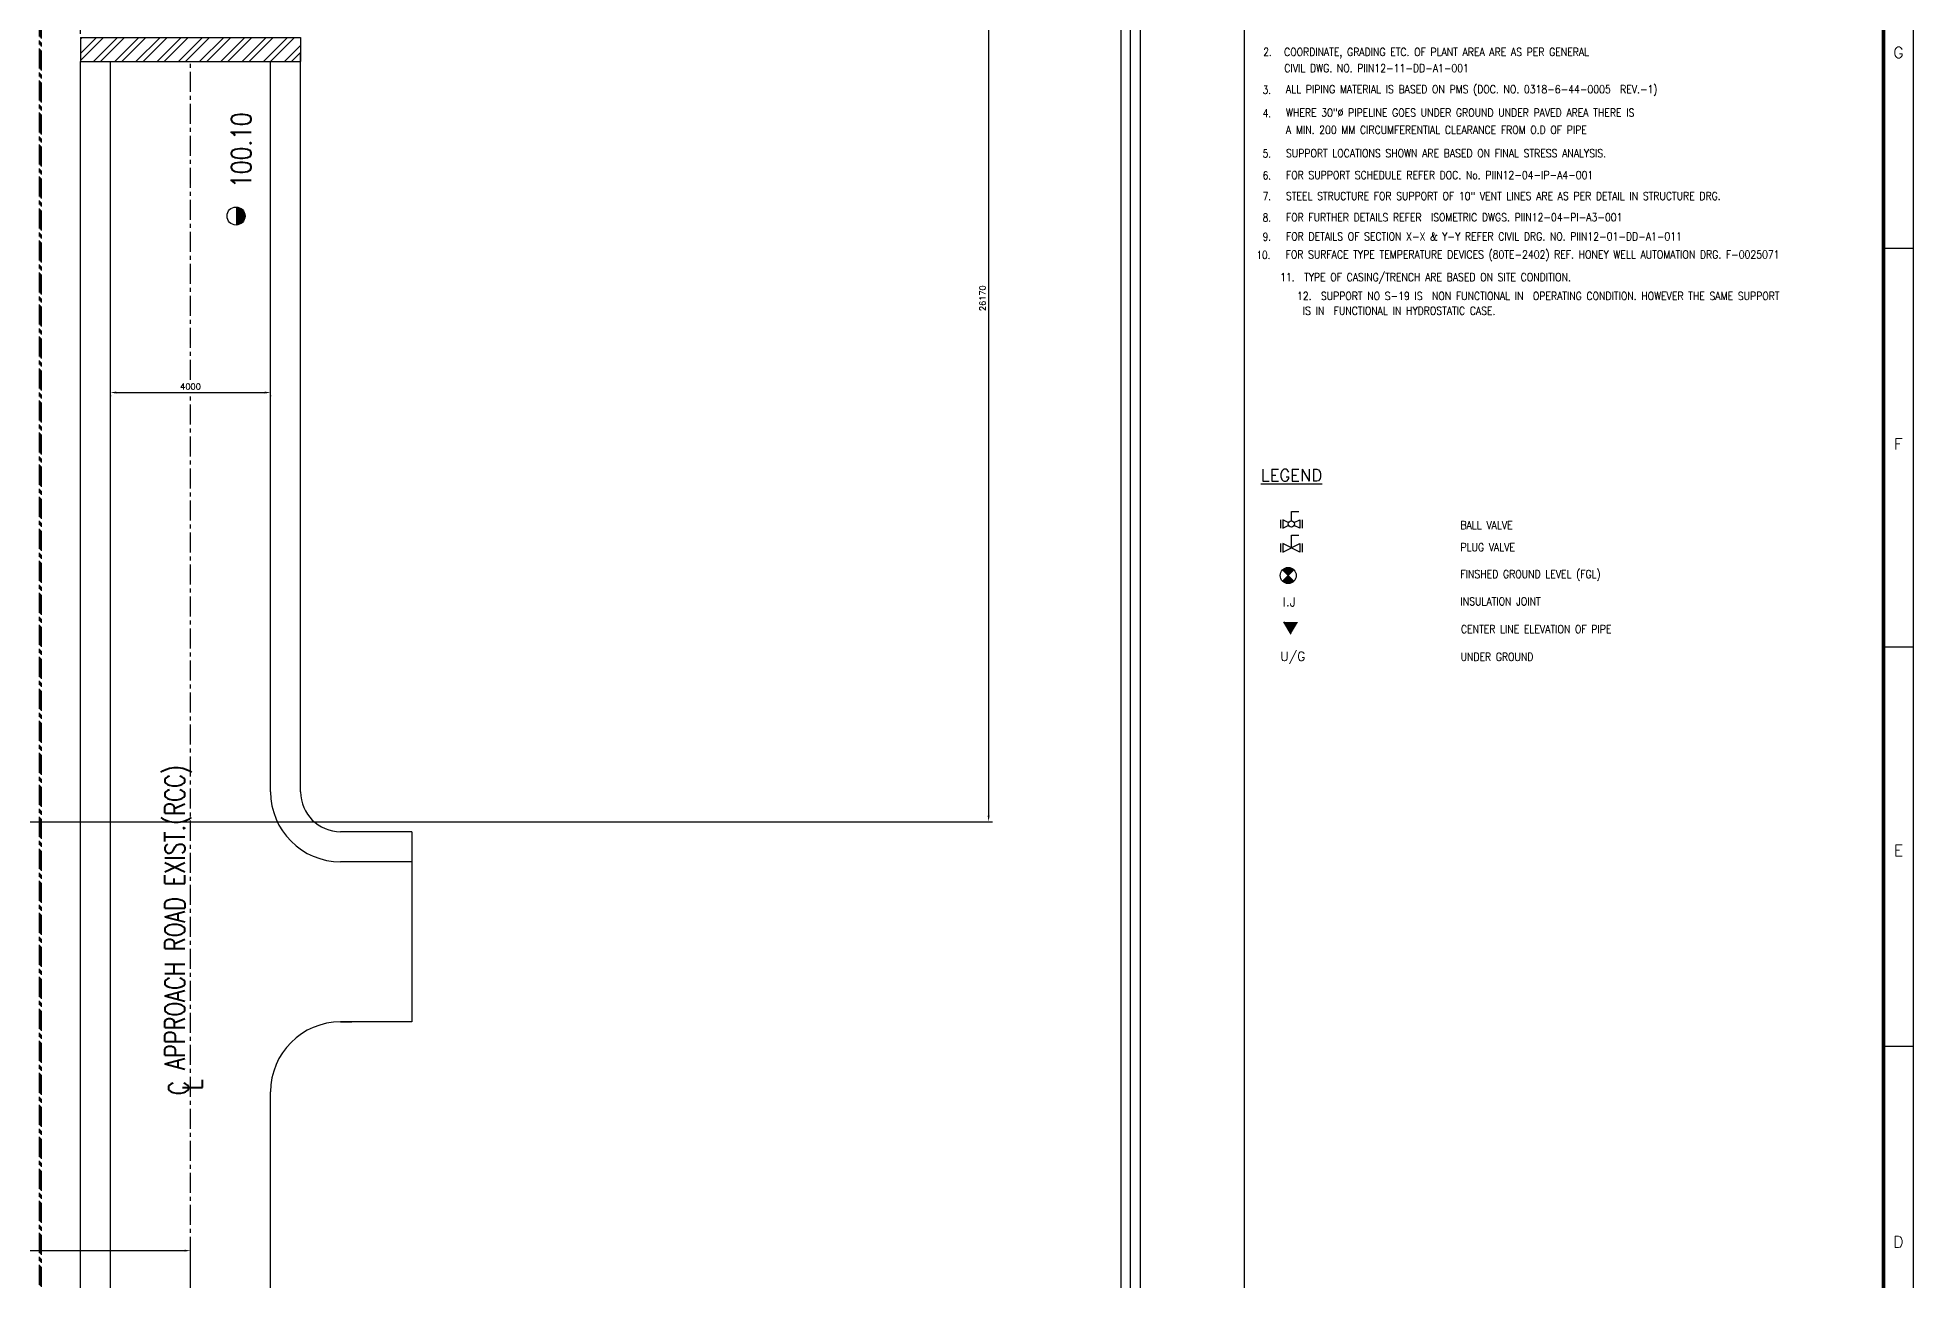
# Model space of a CAD drawing. Extents: x 278807 to 397707, y 326263 to 410363.
# Drawn here: x 350829 to 397707, y 360727 to 391791 of the extents above; entities that cross this region are included whole.
import ezdxf
from ezdxf.enums import TextEntityAlignment as Align

# ---------------------------------------------------------------- set-up
doc = ezdxf.new("R2010")
doc.units = 0
doc.header["$LTSCALE"] = 400
doc.header["$MEASUREMENT"] = 0
doc.linetypes.add('CENTER', pattern=[2, 1.25, -0.25, 0.25, -0.25])
doc.layers.get('0').update_dxf_attribs({"linetype": 'CONTINUOUS'})
doc.layers.get('DEFPOINTS').update_dxf_attribs({"linetype": 'CONTINUOUS'})
for name, color, linetype in [('CENTRE', 1, 'CENTER'), ('GRID', 8, 'CONTINUOUS'), ('PILERLINE', 4, 'CONTINUOUS'), ('TEXT', 3, 'CONTINUOUS'), ('TEXT125', 7, 'CONTINUOUS'), ('WORK', 7, 'CONTINUOUS')]:
    doc.layers.add(name, color=color, linetype=linetype)
doc.styles.add('ROMANC', font='romand.shx', dxfattribs={"height": 3})
doc.styles.add('ROMAND', font='romans.shx', dxfattribs={"width": 0.8, "height": 0.625})
doc.styles.add('ROMANS', font='romans.shx', dxfattribs={"width": 0.9})
doc.styles.get("Standard").update_dxf_attribs({"font": 'romans.shx'})
doc.linetypes.add('FENCELINE2', pattern='A,0.25,-0.1,[132,ltypeshp.shx,S=0.1,R=0,X=-0.1,Y=0],-0.1,1', length=1.45)
doc.dimstyles.new('VIPIN', dxfattribs={"dimscale": 75, "dimtxt": 2, "dimasz": 2, "dimexe": 1.25, "dimexo": 1.25, "dimgap": 1, "dimtad": 1, "dimdec": 0, "dimtxsty": 'Standard', "dimcen": 0, "dimclrd": 1, "dimclre": 1, "dimclrt": 3, "dimadec": 0, "dimazin": 0, "dimtfac": 1, "dimtdec": 0, "dimtmove": 0, "dimatfit": 3, "dimfxl": 0, "dimtolj": 1, "dimarcsym": 0})

# ---------------------------------------------------------------- blocks, each defined once
blk = doc.blocks.new('*D29')
at = {"color": 1, "lineweight": -2}
for p, q in [((352652.3087175047, 382846.9441223423), (352652.3087175047, 382823.9728193562)), ((352802.3087175047, 382917.7228193562), (356502.3087175047, 382917.7228193562)), ((356652.3087175047, 382846.9441223423), (356652.3087175047, 382823.9728193562))]:
    blk.add_line(p, q, dxfattribs=at)
at = {"color": 1}
for points in [[(352802.3087175047, 382942.7228193562), (352802.3087175047, 382892.7228193562), (352652.3087175047, 382917.7228193562)], [(356502.3087175047, 382942.7228193562), (356502.3087175047, 382892.7228193562), (356652.3087175047, 382917.7228193562)]]:
    blk.add_solid(points, dxfattribs=at)
at = {"layer": 'DEFPOINTS', "color": 0}
for p in [(352652.3087175047, 382940.6941223423), (356652.3087175047, 382940.6941223423), (356652.3087175047, 382917.7228193562)]:
    blk.add_point(p, dxfattribs=at)
at = {"color": 3, "insert": (354652.3087175047, 383067.7228193562), "char_height": 150, "attachment_point": 5}
blk.add_mtext('\\A1;4000', dxfattribs=at)
blk = doc.blocks.new('*D31')
at = {"color": 1, "lineweight": -2}
for p, q in [((345902.3087175047, 393212.9910896689), (345902.3087175047, 393445.337679116)), ((346052.3087175047, 393351.587679116), (351752.3087175047, 393351.587679116)), ((351902.3087175047, 391884.4441223423), (351902.3087175047, 393445.337679116))]:
    blk.add_line(p, q, dxfattribs=at)
at = {"color": 1}
for points in [[(346052.3087175047, 393376.587679116), (346052.3087175047, 393326.587679116), (345902.3087175047, 393351.587679116)], [(351752.3087175047, 393376.587679116), (351752.3087175047, 393326.587679116), (351902.3087175047, 393351.587679116)]]:
    blk.add_solid(points, dxfattribs=at)
at = {"layer": 'DEFPOINTS', "color": 0}
for p in [(351902.3087175047, 393351.587679116), (345902.3087175047, 393119.2410896689), (351902.3087175047, 391790.6941223423)]:
    blk.add_point(p, dxfattribs=at)
at = {"color": 3, "insert": (348902.3087175047, 393501.587679116), "char_height": 150, "attachment_point": 5}
blk.add_mtext('\\A1;6000', dxfattribs=at)
blk = doc.blocks.new('*D113')
at = {"layer": 'DEFPOINTS', "color": 0}
for p in [(339902.3087175047, 362676.1245200695), (354652.3087175046, 361472.6687278115), (354652.3087175046, 360761.6413106667)]:
    blk.add_point(p, dxfattribs=at)
at = {"layer": 'WORK', "color": 1, "lineweight": -2}
for p, q in [((339902.3087175047, 362582.3745200695), (339902.3087175047, 361378.9187278115)), ((340052.3087175047, 361472.6687278115), (354502.3087175046, 361472.6687278115)), ((354652.3087175046, 360855.3913106667), (354652.3087175046, 361566.4187278115))]:
    blk.add_line(p, q, dxfattribs=at)
at = {"layer": 'WORK', "color": 1}
for points in [[(340052.3087175047, 361497.6687278115), (340052.3087175047, 361447.6687278115), (339902.3087175047, 361472.6687278115)], [(354502.3087175046, 361497.6687278115), (354502.3087175046, 361447.6687278115), (354652.3087175046, 361472.6687278115)]]:
    blk.add_solid(points, dxfattribs=at)
at = {"layer": 'WORK', "color": 3, "insert": (347277.3087175047, 361622.6687278115), "char_height": 150, "attachment_point": 5}
blk.add_mtext('\\A1;14750', dxfattribs=at)
blk = doc.blocks.new('*D118')
at = {"layer": 'DEFPOINTS', "color": 0}
for p in [(373176.062764771, 398360.6941223422), (340087.7020883972, 372190.6941223423), (374595.6835181873, 372190.6941223423)]:
    blk.add_point(p, dxfattribs=at)
at = {"layer": 'WORK', "color": 1, "lineweight": -2}
for p, q in [((373269.812764771, 398360.6941223422), (374689.4335181874, 398360.6941223422)), ((374595.6835181874, 398210.6941223422), (374595.6835181873, 372340.6941223423)), ((340181.4520883972, 372190.6941223423), (374689.4335181873, 372190.6941223423))]:
    blk.add_line(p, q, dxfattribs=at)
at = {"layer": 'WORK', "color": 1}
for points in [[(374570.6835181874, 398210.6941223422), (374620.6835181874, 398210.6941223422), (374595.6835181874, 398360.6941223422)], [(374570.6835181873, 372340.6941223423), (374620.6835181873, 372340.6941223423), (374595.6835181873, 372190.6941223423)]]:
    blk.add_solid(points, dxfattribs=at)
at = {"layer": 'WORK', "color": 3, "insert": (374445.6835181873, 385275.6941223423), "char_height": 150, "attachment_point": 5, "rotation": 90}
blk.add_mtext('\\A1;26170', dxfattribs=at)

msp = doc.modelspace()

# ---------------------------------------------------------------- hatches: boundary and pattern name
h = msp.add_hatch()
h.set_pattern_fill('ANSI32', color=1, scale=1000, style=0)
h.set_pattern_definition([(45, (-723847.6912824953, -657309.3058776576), (-265.1650429449553, 265.1650429449554), []), (45, (-723670.9145874822, -657309.3058776576), (-265.1650429449553, 265.1650429449554), [])])
h.paths.add_polyline_path([(351902.3087175047, 391790.6941223423), (351902.3087175047, 391190.6941223423), (356152.3087175047, 391190.6941223423), (356152.3087175047, 391790.6941223424)])
h.paths.add_polyline_path([(356152.3087175047, 391790.6941223423), (356152.3087175047, 391190.6941223423), (357402.3087175047, 391190.6941223423), (357402.3087175047, 391790.6941223423)])
msp.add_hatch(color=255).paths.add_polyline_path([(355789.6263845822, 387104.9443289488, 0.4142135623738943), (356014.6263846418, 387329.9443288892, 0.4142135623734503), (355789.6263845822, 387554.9443289488)])
h = msp.add_hatch(color=256)
h.paths.add_polyline_path([(382224.1846992978, 378487.261588558, 0.4142135623730107), (381940.1750189633, 378487.261588558), (382082.1798591305, 378345.2567483908)])
h.paths.add_polyline_path([(381940.1750189633, 378203.2519082236, 0.4142135623730783), (382224.1846992978, 378203.2519082236), (382082.1798591305, 378345.2567483908)])
at = {"layer": 'PILERLINE', "linetype": 'Continuous'}
msp.add_hatch(color=256, dxfattribs=at).paths.add_polyline_path([(382147.3508276845, 376879.612706684), (382147.3499343589, 376879.6127066835), (381964.0461883022, 377187.2319052107), (382330.6545737407, 377187.2319052107)])

# ---------------------------------------------------------------- linework, layer by layer
at = {"color": 7}
for p, q in [((380985.6392486701, 408667.0259769434), (380985.6392486703, 327015.1054182363)), ((396953.993679069, 386523.817661988), (397706.5253246341, 386523.817661988)), ((397706.5253246341, 376552.7733581895), (396953.993679069, 376552.7733581895)), ((396953.993679069, 366581.729054391), (397706.5253246341, 366581.729054391))]:
    msp.add_line(p, q, dxfattribs=at)
at = {"linetype": 'FENCELINE2', "ltscale": 2}
msp.add_line((378386.6960143996, 402860.6941223421), (378386.6960143995, 354923.2128881571), dxfattribs=at)
at = {"color": 255}
for p, q in [((351902.3087175047, 391790.6941223423), (357402.3087175047, 391790.6941223423)), ((351902.3087175047, 391790.6941223423), (351902.3087175047, 391190.6941223423)), ((357402.3087175047, 391790.6941223423), (357402.3087175047, 391190.6941223423)), ((351902.3087175047, 391190.6941223423), (357402.3087175047, 391190.6941223423)), ((360182.3087175047, 371940.6941223423), (360182.3087175047, 371190.6941223423)), ((360182.3087175047, 371190.6941223423), (360182.3087175047, 367190.6941223423)), ((360182.3087175047, 367190.6941223423), (358402.3087175047, 367190.6941223423)), ((358402.3087175047, 367190.6941223423), (358682.3087175047, 367190.6941223423))]:
    msp.add_line(p, q, dxfattribs=at)
at = {"color": 7, "const_width": 90.30379746835443}
msp.add_lwpolyline([(396953.9936790694, 327015.1054182362), (396953.9936790694, 409419.5576225127), (281816.6519069275, 409419.5576225127)], dxfattribs=at)
at = {"color": 255}
msp.add_circle((355789.6263845822, 387329.9443288892), 225, dxfattribs=at)
msp.add_circle((382082.1798591305, 378345.2567483908, -194613.2047147112), 200.8251708872138)
at = {"layer": 'CENTRE'}
for p, q in [((350877.3087175047, 358215.6941223423), (350877.3087175047, 393885.6941223419)), ((350902.3087175047, 358190.6941223423), (350902.3087175047, 393860.6941223421)), ((350927.3087175049, 358165.6941223424), (350927.3087175048, 393835.6941223419)), ((354652.3087175047, 383234.2165130113), (354652.3087175047, 391190.6941223423)), ((354652.3087175047, 346118.8724327643), (354652.3087175047, 382842.2669113071))]:
    msp.add_line(p, q, dxfattribs=at)
at = {"layer": 'GRID', "color": 0}
for p, q in [((351902.3087175047, 353940.6941223423), (351902.3087175047, 391190.6941223423)), ((352652.3087175047, 354190.6941223423), (352652.3087175047, 391190.6941223423)), ((356652.3087175047, 372940.6941223423), (356652.3087175047, 391194.1122739594)), ((357402.3087175047, 372940.6941223423), (357402.3087175047, 391413.7821880262)), ((356652.3087175047, 346118.8724327643), (356652.3087175047, 365440.6941223423))]:
    msp.add_line(p, q, dxfattribs=at)
at = {"layer": 'GRID', "color": 255}
for p, q in [((360182.3087175047, 371940.6941223423), (358402.3087175047, 371940.6941223423)), ((360182.3087175047, 371190.6941223423), (358402.3087175047, 371190.6941223423))]:
    msp.add_line(p, q, dxfattribs=at)
for centre, radius, start, end in [((358402.3087175047, 372940.6941223423), 1750, 180, 270), ((358402.3087175047, 372940.6941223423), 1000, 180, 270), ((358402.3087175047, 365440.6941223423), 1750, 90, 180)]:
    msp.add_arc(centre, radius, start, end, dxfattribs=at)
at = {"layer": 'PILERLINE', "color": 7, "linetype": 'Continuous'}
msp.add_line((381964.0461883022, 377187.2319052107), (382147.3503810212, 376879.6119570969), dxfattribs=at)
at = {"layer": 'TEXT125', "ltscale": 0.5}
for p, q in [((381892.5059520559, 379738.0026272812), (381892.5059520554, 379526.3226272807)), ((381949.7459520557, 379738.0026272809), (381949.7459520552, 379526.3226272808)), ((381949.7459520557, 379738.0026272809), (381949.7459520552, 379526.3226272808)), ((382081.8316580391, 379671.7343720606), (381949.7459520557, 379738.0026272809)), ((382160.7059520556, 379948.4838129694), (382346.3137309757, 379948.4838129694)), ((382160.7059520556, 379709.7509922787), (382160.7059520556, 379948.4838129694)), ((382230.0556931266, 379666.9558420848), (382371.6659520563, 379738.0026272816)), ((382371.6659520563, 379738.0026272816), (382371.6659520561, 379526.322627281)), ((382428.9059520558, 379738.0026272813), (382428.9059520554, 379526.3226272811)), ((381949.7459520552, 379526.3226272808), (382081.8316580391, 379592.5908825014)), ((382091.3562109845, 379666.9558420847), (382081.8316580391, 379671.7343720606)), ((382081.8316580391, 379592.5908825014), (382091.3562109845, 379597.3694124775)), ((382160.7059520556, 379035.6187569539), (382160.7059520556, 379357.0665665099)), ((382160.7059520556, 379357.0665665099), (382346.3137309755, 379357.0665665099)), ((382371.6659520561, 379526.322627281), (382230.0556931267, 379597.3694124775)), ((381892.5059520557, 379141.4587569539), (381892.5059520554, 378929.7787569533)), ((381949.7459520557, 379141.4587569537), (381949.7459520547, 378929.7787569535)), ((381949.7459520547, 378929.7787569535), (382371.6659520561, 379141.4587569544)), ((382371.6659520556, 378929.7787569538), (381949.7459520557, 379141.4587569537)), ((381949.7459520557, 379141.4587569537), (381949.7459520547, 378929.7787569535)), ((382371.6659520561, 379141.4587569544), (382371.6659520556, 378929.7787569538)), ((382428.9059520558, 379141.4587569541), (382428.9059520554, 378929.7787569539))]:
    msp.add_line(p, q, dxfattribs=at)
at = {"layer": 'TEXT125'}
for p, q in [((382224.1846992978, 378203.2519082234), (381940.1750189633, 378487.261588558)), ((381940.1750189633, 378203.2519082234), (382224.1846992978, 378487.261588558))]:
    msp.add_line(p, q, dxfattribs=at)
at = {"layer": 'TEXT125', "ltscale": 0.5}
msp.add_circle((382160.7059520556, 379632.1626272811), 77.58836499758763, dxfattribs=at)
at = {"layer": 'WORK', "color": 1}
for p, q in [((377895.8265528019, 402860.6941223421), (377895.8265528017, 354762.5684532298)), ((378129.0968071939, 394146.2250534195), (378129.0968071938, 354762.5684532298))]:
    msp.add_line(p, q, dxfattribs=at)
at = {"layer": 'WORK'}
msp.add_lwpolyline([(278806.525324633, 326262.5737726671), (397706.5253246331, 326262.5737726671), (397706.5253246331, 410362.5737726671), (278806.525324633, 410362.5737726671)], close=True, dxfattribs=at)

# ---------------------------------------------------------------- texts
at = {"color": 255, "style": 'ROMAND'}
for s, width, p in [('100.10', 0.8, (356171.3746363861, 388034.1996587635)), ('APPROACH ROAD EXIST.(RCC)', 0.77, (354508.27008237, 365991.383173136)), ('C', 0.77, (354601.401914314, 365359.7344342153)), ('L', 0.77, (354951.5198362624, 365481.8681571166))]:
    msp.add_text(s, height=500, rotation=90, dxfattribs=dict(at, width=width)).set_placement(p)
at = {"layer": 'TEXT', "color": 3, "style": 'ROMANS'}
for s, width, p in [('2.', 0.8, (381462.5325485341, 391331.9918302145)), ('COORDINATE, GRADING ETC. OF PLANT AREA ARE AS PER GENERAL ', 0.85, (381979.1792058517, 391328.7613238354)), ('CIVIL DWG. NO. PIIN12-11-DD-A1-001', 0.85, (381985.6193904058, 390924.1473768563)), ('3.', 0.8, (381446.3158579735, 390383.9713996839)), ('ALL PIPING MATERIAL IS BASED ON PMS (DOC. NO. 0318-6-44-0005  REV.-1)', 0.85, (382026.0439409624, 390397.3234075136)), ('4.', 0.8, (381446.3158579735, 389800.6427969316)), ('A MIN. 200 MM CIRCUMFERENTIAL CLEARANCE FROM O.D OF PIPE', 0.85, (382026.0439409624, 389382.1979942855)), ('WHERE 30"%%C PIPELINE GOES UNDER GROUND UNDER PAVED AREA THERE IS ', 0.85, (382026.0439409624, 389812.9570913095)), ('5.', 0.8, (381446.3158579735, 388793.0161444148)), ('SUPPORT LOCATIONS SHOWN ARE BASED ON FINAL STRESS ANALYSIS.', 0.85, (382026.0439409624, 388797.9159341239)), ('6.', 0.8, (381446.3158579735, 388244.8006869883)), ('FOR SUPPORT SCHEDULE REFER DOC. No. PIIN12-04-IP-A4-001', 0.85, (382026.0439409624, 388253.1891840306)), ('7.', 0.8, (381446.3158579735, 387727.7214824541)), ('STEEL STRUCTURE FOR SUPPORT OF 10" VENT LINES ARE AS PER DETAIL IN STRUCTURE DRG.', 0.85, (382026.0439409624, 387729.4740152013)), ('8.', 0.8, (381446.3158579735, 387191.0655542936)), ('FOR FURTHER DETAILS REFER  ISOMETRIC DWGS. PIIN12-04-PI-A3-001', 0.85, (382026.0439409624, 387197.0847308297)), ('9.', 0.8, (381446.3158579735, 386712.8140703347)), ('FOR DETAILS OF SECTION X-X & Y-Y REFER CIVIL DRG. NO. PIIN12-01-DD-A1-011', 0.85, (382026.0439409624, 386718.8332468708)), ('10.', 0.8, (381292.1255075226, 386257.496039885)), ('FOR SURFACE TYPE TEMPERATURE DEVICES (80TE-2402) REF. HONEY WELL AUTOMATION DRG. F-0025071', 0.85, (382017.7111966575, 386267.6795263157)), ('BALL VALVE', 0.85, (386386.0751448761, 379506.4971276572, -194613.2047147112)), ('PLUG VALVE', 0.85, (386386.0751448761, 378952.2694423706, -194613.2047147112)), ('FINSHED GROUND LEVEL (FGL)', 0.85, (386386.0751448761, 378279.9868349691, -194613.2047147112)), ('INSULATION JOINT', 0.85, (386386.659892083, 377599.7827944115, -194613.2047147112)), ('CENTER LINE ELEVATION OF PIPE', 0.85, (386399.1063840283, 376904.0753799029, -194726.2818397112)), ('UNDER GROUND', 0.85, (386388.5179866677, 376213.0198859088, -194613.2047147112))]:
    msp.add_text(s, height=200, dxfattribs=dict(at, width=width)).set_placement(p)
at = {"layer": 'TEXT', "style": 'ROMANS'}
for s, p in [('G', (397330.259501835, 391415.2733581895)), ('F', (397330.259501835, 381632.3619657822)), ('E', (397330.259501835, 371473.1847505926)), ('D', (397330.259501835, 361690.2733581895))]:
    msp.add_text(s, height=282.7586206896552, dxfattribs=at).set_placement(p, align=Align.MIDDLE)
at = {"layer": 'TEXT', "color": 3, "style": 'ROMANS', "width": 0.85}
for s, p in [('11.  TYPE OF CASING/TRENCH ARE BASED ON SITE CONDITION.', (385512.8154917331, 385787.230272594)), ('12.  SUPPORT NO S-19 IS  NON FUNCTIONAL IN  OPERATING CONDITION. HOWEVER THE SAME SUPPORT ', (388388.1982211926, 385331.323954621)), ('IS IN  FUNCTIONAL IN HYDROSTATIC CASE.', (384853.2840187826, 384961.2113555847))]:
    msp.add_text(s, height=200, dxfattribs=at).set_placement(p, align=Align.MIDDLE)
at = {"layer": 'TEXT', "color": 3}
for s, height, style, p in [('%%ULEGEND', 300, 'ROMANC', (381399.1853588998, 380699.6956337771)), ('I.J', 225, 'ROMANS', (381945.5758026455, 377575.1605268919, -194613.2047147112)), ('U/G', 225, 'ROMANS', (381881.8992402286, 376213.0200424906, -194613.2047147112))]:
    msp.add_text(s, height=height, dxfattribs=dict(at, style=style)).set_placement(p)

# ---------------------------------------------------------------- dimensions: what is measured, and where the dimension line sits
at = {"color": 255}
dim = msp.add_linear_dim(base=(351902.3087175047, 393351.587679116), p1=(345902.3087175047, 393119.2410896689), p2=(351902.3087175047, 391790.6941223423), angle=180, dimstyle='VIPIN', dxfattribs=at)
dim.commit()
dim.dimension.update_dxf_attribs({"geometry": '*D31', "text_midpoint": (348902.3087175047, 393501.587679116)})
dim = msp.add_linear_dim(base=(356652.3087175047, 382917.7228193562), p1=(352652.3087175047, 382940.6941223423), p2=(356652.3087175047, 382940.6941223423), dimstyle='VIPIN', dxfattribs=at)
dim.commit()
dim.dimension.update_dxf_attribs({"geometry": '*D29', "text_midpoint": (354652.3087175047, 383067.7228193562)})
at = {"layer": 'WORK'}
dim = msp.add_linear_dim(base=(374595.6835181873, 372190.6941223423), p1=(373176.062764771, 398360.6941223422), p2=(340087.7020883972, 372190.6941223423), angle=90, dimstyle='VIPIN', dxfattribs=at)
dim.commit()
dim.dimension.update_dxf_attribs({"geometry": '*D118', "text_midpoint": (374445.6835181873, 385275.6941223423)})
dim = msp.add_linear_dim(base=(354652.3087175046, 361472.6687278115), p1=(339902.3087175047, 362676.1245200695), p2=(354652.3087175046, 360761.6413106667), dimstyle='VIPIN', dxfattribs=at)
dim.commit()
dim.dimension.update_dxf_attribs({"geometry": '*D113', "text_midpoint": (347277.3087175047, 361622.6687278115)})

doc.saveas('drawing.dxf')
